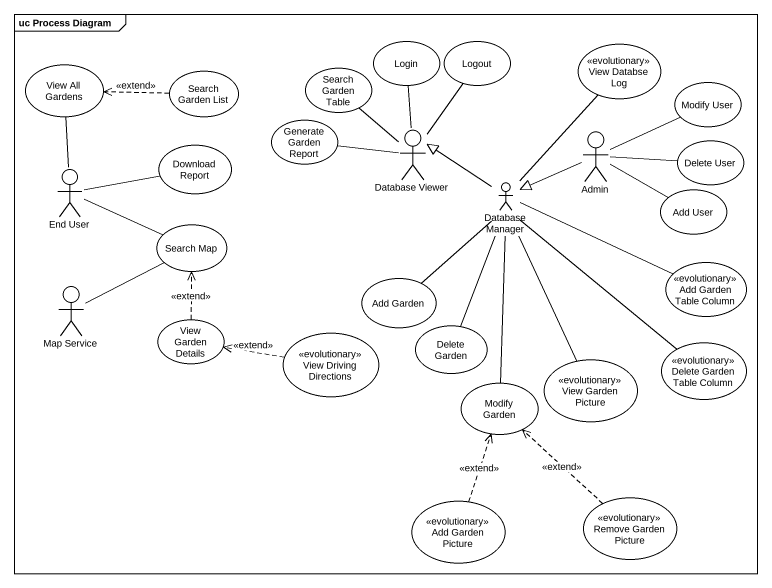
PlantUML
@startuml
mainframe uc Process Diagram
usecase Login
usecase Logout
usecase "View Databse Log" as View_Databse_Log <<evolutionary>>
usecase "View All Gardens" as View_All_Gardens
usecase "Search Garden List" as Search_Garden_List
usecase "Search Garden Table" as Search_Garden_Table
usecase "Modify User" as Modify_User
usecase "Generate Garden Report" as Generate_Garden_Report
usecase "Download Report" as Download_Report
actor "Database Viewer" as Database_Viewer
actor Admin
usecase "Delete User" as Delete_User
actor "End User" as End_User
actor "Database Manager" as Database_Manager
usecase "Add User" as Add_User
usecase "Search Map" as Search_Map
actor "Map Service" as Map_Service
usecase "Add Garden" as Add_Garden
usecase "Add Garden Table Column" as Add_Garden_Table_Column <<evolutionary>>
usecase "View Garden Details" as View_Garden_Details
usecase "Delete Garden" as Delete_Garden
usecase "View Driving Directions" as View_Driving_Directions <<evolutionary>>
usecase "View Garden Picture" as View_Garden_Picture <<evolutionary>>
usecase "Delete Garden Table Column" as Delete_Garden_Table_Column <<evolutionary>>
usecase "Modify Garden" as Modify_Garden
usecase "Add Garden Picture" as Add_Garden_Picture <<evolutionary>>
usecase "Remove Garden Picture" as Remove_Garden_Picture <<evolutionary>>
View_All_Gardens -- End_User
Search_Garden_List .left.> View_All_Gardens : <<extend>>
Database_Viewer -up- Login
Database_Viewer -up- Logout
Database_Viewer -up- Search_Garden_Table
Database_Viewer -left- Generate_Garden_Report
Admin -right- Modify_User
Admin -right- Delete_User
Admin -left-|> Database_Manager
Admin -right- Add_User
End_User -right- Download_Report
End_User -right- Search_Map
Database_Manager -up- View_Databse_Log
Database_Manager -left-|> Database_Viewer
Database_Manager -- Add_Garden
Database_Manager -right- Add_Garden_Table_Column
Database_Manager -- Delete_Garden
Database_Manager -- View_Garden_Picture
Database_Manager -- Delete_Garden_Table_Column
Database_Manager -- Modify_Garden
Map_Service -right- Search_Map
View_Garden_Details .up.> Search_Map : <<extend>>
View_Driving_Directions .left.> View_Garden_Details : <<extend>>
Add_Garden_Picture .up.> Modify_Garden : <<extend>>
Remove_Garden_Picture .up.> Modify_Garden : <<extend>>
@enduml
